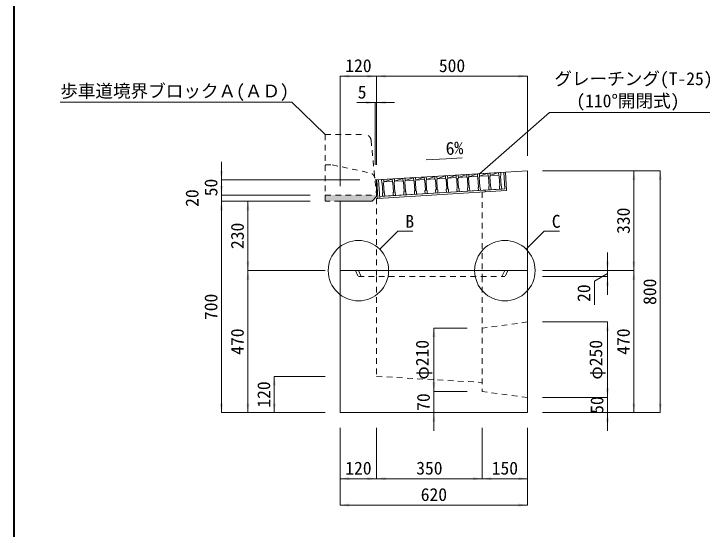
# Model space of a CAD drawing. Units: millimetres at full size, sheet at 1:25. Extents: x 0 to 5250, y 0 to 7425.
# Drawn here: x 500 to 2806, y 3645 to 5350 of the extents above; entities that cross this region are included whole.
import ezdxf
from ezdxf.enums import TextEntityAlignment as Align

# ---------------------------------------------------------------- set-up
doc = ezdxf.new("R2010")
doc.units = ezdxf.units.MM
doc.header["$LTSCALE"] = 25
doc.linetypes.add('USER1', pattern=[1.35, 0.75, -0.6])
for name, color, linetype, lineweight in [('グレーチング', 7, 'Continuous', 5), ('モルタル', 7, 'USER1', 13), ('受枠', 3, 'Continuous', 9), ('図枠', 7, 'Continuous', 5), ('境界ブロック', 4, 'USER1', 13), ('寸法線', 7, 'Continuous', 13), ('引出線', 4, 'Continuous', 13), ('本体', 2, 'Continuous', 13)]:
    doc.layers.add(name, color=color, linetype=linetype, lineweight=lineweight)
doc.layers.add('ハッチング_モルタル', color=30, linetype='Continuous')
doc.styles.add('ＭＳ ゴシック', font='')
doc.styles.get('ＭＳ ゴシック').set_extended_font_data('MS Gothic')

# ---------------------------------------------------------------- blocks, each defined once
blk = doc.blocks.new('filled_arrow')
at = {"color": 0, "linetype": 'Continuous', "lineweight": -2}
blk.add_solid([(7.5, 1.25), (0, 0), (7.5, -1.25)], dxfattribs=at)

msp = doc.modelspace()

# ---------------------------------------------------------------- hatches: boundary and pattern name
at = {"layer": 'ハッチング_モルタル'}
for points in [[(1701.04, 4750.14), (1701.04, 4800.14), (1696.04, 4800.14)], [(1701.04, 4745.14), (1701.04, 4750.14), (1531.04, 4750.14), (1531.04, 4730.14), (1581.04, 4730.14), (1686.04, 4730.14)]]:
    msp.add_hatch(color=256, dxfattribs=at).paths.add_polyline_path(points)

# ---------------------------------------------------------------- linework, layer by layer
at = {"layer": 'グレーチング'}
for p, q in [((1718.01, 4801.16), (2112.3, 4824.82)), ((2007.15, 4810.49), (2034.89, 4820.17)), ((2034.89, 4820.17), (2035.49, 4810.19)), ((2041.88, 4820.59), (2042.48, 4810.61)), ((2042.36, 4812.61), (2070.1, 4822.28)), ((2070.1, 4822.28), (2070.7, 4812.3)), ((2077.09, 4822.7), (2077.69, 4812.72)), ((2077.57, 4814.72), (2105.31, 4824.4)), ((2105.31, 4824.4), (2105.91, 4814.42)), ((2112.3, 4824.82), (2112.9, 4814.83)), ((1718.01, 4801.16), (1718.61, 4791.18)), ((1724.99, 4801.58), (1725.59, 4791.6)), ((1725.47, 4793.59), (1753.22, 4803.27)), ((1753.22, 4803.27), (1753.82, 4793.29)), ((1760.2, 4803.69), (1760.8, 4793.71)), ((1760.68, 4795.71), (1788.43, 4805.38)), ((1760.68, 4795.71), (1788.91, 4797.4)), ((1788.43, 4805.38), (1789.03, 4795.4)), ((1795.41, 4805.8), (1796.01, 4795.82)), ((1795.89, 4797.82), (1823.64, 4807.5)), ((1795.89, 4797.82), (1824.11, 4799.51)), ((1823.64, 4807.5), (1824.23, 4797.51)), ((1824.23, 4797.51), (1825.82, 4796.11)), ((1825.82, 4796.11), (1827.74, 4764.16)), ((1829.81, 4796.35), (1831.22, 4797.93)), ((1829.81, 4796.35), (1831.73, 4764.4)), ((1830.62, 4807.92), (1831.22, 4797.93)), ((1831.1, 4799.93), (1858.84, 4809.61)), ((1831.1, 4799.93), (1859.32, 4801.62)), ((1858.84, 4809.61), (1859.44, 4799.63)), ((1859.44, 4799.63), (1861.03, 4798.22)), ((1861.03, 4798.22), (1862.95, 4766.28)), ((1865.02, 4798.46), (1866.43, 4800.05)), ((1865.02, 4798.46), (1866.94, 4766.52)), ((1865.83, 4810.03), (1866.43, 4800.05)), ((1866.31, 4802.04), (1894.05, 4811.72)), ((1866.31, 4802.04), (1894.53, 4803.74)), ((1894.05, 4811.72), (1894.65, 4801.74)), ((1894.65, 4801.74), (1896.24, 4800.33)), ((1896.24, 4800.33), (1898.16, 4768.39)), ((1900.23, 4800.57), (1901.64, 4802.16)), ((1900.23, 4800.57), (1902.15, 4768.63)), ((1901.04, 4812.14), (1901.64, 4802.16)), ((1901.52, 4804.16), (1929.26, 4813.83)), ((1901.52, 4804.16), (1929.74, 4805.85)), ((1929.26, 4813.83), (1929.86, 4803.85)), ((1929.86, 4803.85), (1931.45, 4802.44)), ((1931.45, 4802.44), (1933.37, 4770.5)), ((1935.44, 4802.68), (1936.85, 4804.27)), ((1935.44, 4802.68), (1937.36, 4770.74)), ((1936.25, 4814.25), (1936.85, 4804.27)), ((1936.73, 4806.27), (1964.47, 4815.95)), ((1936.73, 4806.27), (1964.95, 4807.96)), ((1964.47, 4815.95), (1965.07, 4805.97)), ((1965.07, 4805.97), (1966.66, 4804.56)), ((1966.66, 4804.56), (1968.58, 4772.61)), ((1970.65, 4804.8), (1972.06, 4806.38)), ((1970.65, 4804.8), (1972.57, 4772.85)), ((1971.46, 4816.37), (1972.06, 4806.38)), ((1971.94, 4808.38), (1999.68, 4818.06)), ((1971.94, 4808.38), (2000.16, 4810.07)), ((1999.68, 4818.06), (2000.28, 4808.08)), ((2000.28, 4808.08), (2001.87, 4806.67)), ((2001.87, 4806.67), (2003.79, 4774.73)), ((2005.86, 4806.91), (2007.27, 4808.5)), ((2005.86, 4806.91), (2007.78, 4774.97)), ((2006.67, 4818.48), (2007.27, 4808.5)), ((2007.15, 4810.49), (2035.37, 4812.19)), ((2035.49, 4810.19), (2037.08, 4808.78)), ((2037.08, 4808.78), (2038.99, 4776.84)), ((2041.07, 4809.02), (2042.48, 4810.61)), ((2041.07, 4809.02), (2042.99, 4777.08)), ((2042.36, 4812.61), (2070.58, 4814.3)), ((2070.7, 4812.3), (2072.29, 4810.9)), ((2072.29, 4810.9), (2074.2, 4778.95)), ((2076.28, 4811.13), (2077.69, 4812.72)), ((2076.28, 4811.13), (2078.2, 4779.19)), ((2077.57, 4814.72), (2105.79, 4816.41)), ((2105.91, 4814.42), (2107.5, 4813.01)), ((2107.5, 4813.01), (2109.41, 4781.07)), ((2111.49, 4813.25), (2112.9, 4814.83)), ((2111.49, 4813.25), (2113.41, 4781.3)), ((1718.61, 4791.18), (1720.19, 4789.77)), ((1720.19, 4789.77), (1722.11, 4757.83)), ((1724.19, 4790.01), (1725.59, 4791.6)), ((1724.19, 4790.01), (1726.1, 4758.07)), ((1725.47, 4793.59), (1753.7, 4795.29)), ((1753.82, 4793.29), (1755.4, 4791.88)), ((1755.4, 4791.88), (1757.32, 4759.94)), ((1759.4, 4792.12), (1760.8, 4793.71)), ((1759.4, 4792.12), (1761.31, 4760.18)), ((1789.03, 4795.4), (1790.61, 4793.99)), ((1790.61, 4793.99), (1792.53, 4762.05)), ((1794.6, 4794.23), (1796.01, 4795.82)), ((1794.6, 4794.23), (1796.52, 4762.29)), ((2002.38, 4773.14), (2003.79, 4774.73)), ((2002.38, 4773.14), (2002.98, 4763.16)), ((2009.37, 4773.56), (2007.78, 4774.97)), ((2009.37, 4773.56), (2009.96, 4763.58)), ((2037.59, 4775.25), (2038.99, 4776.84)), ((2037.59, 4775.25), (2038.19, 4765.27)), ((2044.57, 4775.67), (2042.99, 4777.08)), ((2044.57, 4775.67), (2045.17, 4765.69)), ((2072.8, 4777.37), (2074.2, 4778.95)), ((2072.8, 4777.37), (2073.4, 4767.38)), ((2079.78, 4777.78), (2078.2, 4779.19)), ((2079.78, 4777.78), (2080.38, 4767.8)), ((2108.01, 4779.48), (2109.41, 4781.07)), ((2108.01, 4779.48), (2108.6, 4769.5)), ((2114.99, 4779.9), (2113.41, 4781.3)), ((2114.99, 4779.9), (2115.59, 4769.92)), ((1720.7, 4756.24), (1722.11, 4757.83)), ((1720.7, 4756.24), (1721.3, 4746.26)), ((1721.3, 4746.26), (2115.59, 4769.92)), ((1727.69, 4756.66), (1726.1, 4758.07)), ((1727.69, 4756.66), (1728.29, 4746.68)), ((1755.91, 4758.35), (1757.32, 4759.94)), ((1755.91, 4758.35), (1756.51, 4748.37)), ((1762.9, 4758.77), (1761.31, 4760.18)), ((1762.9, 4758.77), (1763.5, 4748.79)), ((1791.12, 4760.47), (1792.53, 4762.05)), ((1791.12, 4760.47), (1791.72, 4750.48)), ((1798.11, 4760.88), (1796.52, 4762.29)), ((1798.11, 4760.88), (1798.71, 4750.9)), ((1826.33, 4762.58), (1827.74, 4764.16)), ((1826.33, 4762.58), (1826.93, 4752.6)), ((1833.32, 4763), (1831.73, 4764.4)), ((1833.32, 4763), (1833.92, 4753.01)), ((1861.54, 4764.69), (1862.95, 4766.28)), ((1861.54, 4764.69), (1862.14, 4754.71)), ((1868.53, 4765.11), (1866.94, 4766.52)), ((1868.53, 4765.11), (1869.13, 4755.13)), ((1896.75, 4766.8), (1898.16, 4768.39)), ((1896.75, 4766.8), (1897.35, 4756.82)), ((1903.74, 4767.22), (1902.15, 4768.63)), ((1903.74, 4767.22), (1904.34, 4757.24)), ((1931.96, 4768.92), (1933.37, 4770.5)), ((1931.96, 4768.92), (1932.56, 4758.93)), ((1938.95, 4769.33), (1937.36, 4770.74)), ((1938.95, 4769.33), (1939.55, 4759.35)), ((1967.17, 4771.03), (1968.58, 4772.61)), ((1967.17, 4771.03), (1967.77, 4761.05)), ((1974.16, 4771.45), (1972.57, 4772.85)), ((1974.16, 4771.45), (1974.75, 4761.47))]:
    msp.add_line(p, q, dxfattribs=at)
at = {"layer": 'モルタル', "linetype": 'Continuous'}
msp.add_line((1701.04, 4800.14), (1696.04, 4800.14), dxfattribs=at)
at = {"layer": 'モルタル'}
for p in [(1531.04, 4750.14), (1581.04, 4730.14)]:
    msp.add_line(p, (1531.04, 4730.14), dxfattribs=at)
at = {"layer": '受枠'}
for p, q in [((1702.04, 4800.2), (2128.27, 4825.77)), ((2122.28, 4825.42), (2125.57, 4770.51)), ((2128.27, 4825.77), (2131.92, 4764.88)), ((1702.04, 4800.2), (1705.69, 4739.31)), ((1708.03, 4800.56), (1711.68, 4739.67)), ((1705.69, 4739.31), (2131.92, 4764.88)), ((1711.32, 4745.66), (2125.57, 4770.51)), ((2060.69, 4766.62), (2061.05, 4760.63))]:
    msp.add_line(p, q, dxfattribs=at)
at = {"layer": '図枠', "lineweight": 40}
msp.add_line((500, 7175), (500, 250), dxfattribs=at)
at = {"layer": '境界ブロック'}
for p, q in [((1531.04, 4950.14), (1531.04, 4750.14)), ((1531.04, 4950.14), (1662.94, 4950.14)), ((1682.84, 4932.13), (1701.04, 4750.14)), ((1531.04, 4850.14), (1554.04, 4850.14)), ((1554.04, 4850.14), (1679.78, 4823.2)), ((1531.04, 4750.14), (1701.04, 4750.14))]:
    msp.add_line(p, q, dxfattribs=at)
for centre, end in [((1662.94, 4930.14), 90), ((1675.59, 4803.64), 77.90524)]:
    msp.add_arc(centre, 20, 5.71059, end, dxfattribs=at)
at = {"layer": '寸法線'}
for p, q in [((1701.04, 5143.54), (1581.04, 5143.54)), ((1581.04, 4780.14), (1581.04, 5143.54)), ((2201.04, 5143.54), (1701.04, 5143.54)), ((1701.04, 4850.14), (1701.04, 5143.54)), ((1701.04, 4850.14), (1701.04, 5143.54)), ((2201.04, 4880.14), (2201.04, 5143.54)), ((1761.04, 5056.04), (1636.04, 5056.04)), ((1696.04, 4850.14), (1696.04, 5056.04)), ((1701.04, 4850.14), (1701.04, 5056.04)), ((1187.5, 4750.14), (1187.5, 4860.14)), ((2251.04, 4830.14), (2553.44, 4830.14)), ((2251.04, 4830.14), (2640.94, 4830.14)), ((2553.44, 4500.14), (2553.44, 4830.14)), ((2640.94, 4030.14), (2640.94, 4830.14)), ((1187.5, 4670.14), (1187.5, 4810.14)), ((1646.04, 4800.14), (1187.5, 4800.14)), ((1481.04, 4750.14), (1187.5, 4750.14)), ((1481.04, 4750.14), (1187.5, 4750.14)), ((1187.5, 4030.14), (1187.5, 4730.14)), ((1481.04, 4730.14), (1187.5, 4730.14)), ((1481.04, 4730.14), (1187.5, 4730.14)), ((1275, 4500.14), (1275, 4730.14)), ((1481.04, 4730.14), (1275, 4730.14)), ((2465.94, 4560.14), (2465.94, 4420.14)), ((1275, 4030.14), (1275, 4500.14)), ((1531.04, 4500.14), (1275, 4500.14)), ((1531.04, 4500.14), (1275, 4500.14)), ((2251.04, 4500.14), (2553.44, 4500.14)), ((2251.04, 4500.14), (2553.44, 4500.14)), ((2251.04, 4500.14), (2465.94, 4500.14)), ((2553.44, 4030.14), (2553.44, 4500.14)), ((2251.04, 4480.14), (2465.94, 4480.14)), ((2465.94, 4490.14), (2422.63, 4464.85)), ((2422.63, 4464.85), (2422.63, 4386.4)), ((2251.04, 4330.14), (2465.94, 4330.14)), ((2465.94, 4080.14), (2465.94, 4330.14)), ((1891.04, 4100.14), (1891.04, 4310.14)), ((2001.04, 4310.14), (1891.04, 4310.14)), ((1891.04, 3970.14), (1891.04, 4160.14)), ((1362.5, 4030.14), (1362.5, 4150.14)), ((1531.04, 4150.14), (1362.5, 4150.14)), ((2465.94, 3970.14), (2465.94, 4140.14)), ((2001.04, 4100.14), (1891.04, 4100.14)), ((2001.04, 4100.14), (1891.04, 4100.14)), ((2251.04, 4080.14), (2465.94, 4080.14)), ((2251.04, 4080.14), (2465.94, 4080.14)), ((1531.04, 4030.14), (1187.5, 4030.14)), ((1531.04, 4030.14), (1275, 4030.14)), ((1531.04, 4030.14), (1362.5, 4030.14)), ((2251.04, 4030.14), (2553.44, 4030.14)), ((2251.04, 4030.14), (2640.94, 4030.14)), ((2251.04, 4030.14), (2465.94, 4030.14)), ((1581.04, 3980.14), (1581.04, 3811.6)), ((1581.04, 3980.14), (1581.04, 3724.1)), ((1701.04, 3980.14), (1701.04, 3811.6)), ((1701.04, 3980.14), (1701.04, 3811.6)), ((2051.04, 3980.14), (2051.04, 3811.6)), ((2051.04, 3980.14), (2051.04, 3811.6)), ((2201.04, 3980.14), (2201.04, 3811.6)), ((2201.04, 3980.14), (2201.04, 3724.1)), ((1581.04, 3811.6), (1701.04, 3811.6)), ((1701.04, 3811.6), (2051.04, 3811.6)), ((2051.04, 3811.6), (2201.04, 3811.6)), ((1581.04, 3724.1), (2201.04, 3724.1))]:
    msp.add_line(p, q, dxfattribs=at)
at = {"layer": '引出線'}
for points in [[(1531.04, 4950.14), (1420.93, 5057.37), (653.32, 5057.37)], [(2041.88, 4820.59), (2274.1, 5023.53), (2805.3, 5023.53)], [(1864.94, 4866.39), (1931.83, 4870.41), (1985.18, 4873.61)], [(1711.75, 4570.85), (1771.5, 4630.6), (1820.94, 4630.6)], [(2196.75, 4570.85), (2256.5, 4630.6), (2306.63, 4630.6)]]:
    msp.add_lwpolyline(points, dxfattribs=at)
for centre in [(1641.04, 4500.14), (2126.04, 4500.14)]:
    msp.add_circle(centre, 100, dxfattribs=at)
at = {"layer": '本体'}
for p, q in [((2128.27, 4825.77), (2201.04, 4830.14)), ((2201.04, 4830.14), (2201.04, 4500.14)), ((1701.04, 4800.14), (1702.04, 4800.2)), ((1701.04, 4800.14), (1701.04, 4745.14)), ((1581.04, 4730.14), (1581.04, 4500.14)), ((1581.04, 4730.14), (1686.04, 4730.14)), ((1701.04, 4745.14), (1686.04, 4730.14)), ((1581.04, 4500.14), (1581.04, 4030.14)), ((1581.04, 4500.14), (2201.04, 4500.14)), ((2201.04, 4500.14), (2201.04, 4030.14)), ((1581.04, 4030.14), (2201.04, 4030.14))]:
    msp.add_line(p, q, dxfattribs=at)
at = {"layer": '本体', "linetype": 'USER1'}
for p, q in [((2051.04, 4760.03), (2051.04, 4480.14)), ((1701.04, 4739.03), (1705.69, 4739.31)), ((1701.04, 4739.03), (1701.04, 4480.14)), ((1631.04, 4500.14), (1641.04, 4480.14)), ((1641.04, 4500.14), (1651.04, 4480.14)), ((2126.04, 4500.14), (2116.04, 4480.14)), ((2136.04, 4500.14), (2126.04, 4480.14)), ((1641.04, 4480.14), (2126.04, 4480.14)), ((1701.04, 4480.14), (1701.04, 4150.14)), ((2051.04, 4480.14), (2051.04, 4100.14)), ((2201.04, 4330.14), (2051.04, 4310.14)), ((1701.04, 4150.14), (2051.04, 4130.14)), ((2201.04, 4080.14), (2051.04, 4100.14))]:
    msp.add_line(p, q, dxfattribs=at)

# ---------------------------------------------------------------- block references
at = {"layer": '寸法線', "xscale": 4, "yscale": 4}
for p in [(1581.04, 5143.54), (1701.04, 5143.54), (1701.04, 5056.04), (1581.04, 3811.6), (1701.04, 3811.6), (2051.04, 3811.6), (1581.04, 3724.1)]:
    msp.add_blockref('filled_arrow', p, dxfattribs=at)
for p, rotation in [((1701.04, 5143.54), 180), ((2201.04, 5143.54), 180), ((1696.04, 5056.04), 180), ((1187.5, 4800.14), 90), ((2553.44, 4830.14), 270), ((2640.94, 4830.14), 270), ((1187.5, 4750.14), 90), ((1187.5, 4750.14), 90), ((1187.5, 4730.14), 270), ((1187.5, 4730.14), 270), ((1275, 4730.14), 270), ((1275, 4500.14), 90), ((2465.94, 4500.14), 90), ((2553.44, 4500.14), 90), ((1275, 4500.14), 270), ((2553.44, 4500.14), 270), ((2465.94, 4480.14), 270), ((2465.94, 4330.14), 270), ((1891.04, 4310.14), 270), ((1362.5, 4150.14), 270), ((1891.04, 4100.14), 90), ((1891.04, 4100.14), 90), ((2465.94, 4080.14), 90), ((2465.94, 4080.14), 90), ((1187.5, 4030.14), 90), ((1275, 4030.14), 90), ((1362.5, 4030.14), 90), ((2553.44, 4030.14), 90), ((2640.94, 4030.14), 90), ((1891.04, 4030.14), 270), ((2465.94, 4030.14), 270), ((1701.04, 3811.6), 180), ((2051.04, 3811.6), 180), ((2201.04, 3811.6), 180), ((2201.04, 3724.1), 180)]:
    msp.add_blockref('filled_arrow', p, dxfattribs=dict(at, rotation=rotation))
at = {"layer": '引出線', "xscale": 0.16, "yscale": 0.16}
for p, rotation in [((1531.04, 4950.14), 135.8), ((1864.94, 4866.39), 3.4), ((2041.88, 4820.59), 41.1), ((1711.75, 4570.85), 45), ((2196.75, 4570.85), 45)]:
    msp.add_blockref('filled_arrow', p, dxfattribs=dict(at, rotation=rotation))

# ---------------------------------------------------------------- texts
at = {"layer": '寸法線', "style": 'ＭＳ ゴシック'}
for s, p in [('120', (1641.04, 5178.54)), ('500', (1951.04, 5178.54)), ('5', (1653.22, 5091.04)), ('120', (1641.04, 3846.6)), ('350', (1876.04, 3846.6)), ('150', (2126.04, 3846.6)), ('620', (1891.04, 3759.1))]:
    msp.add_text(s, height=42.72, dxfattribs=at).set_placement(p, align=Align.MIDDLE_CENTER)
for s, p in [('50', (1152.5, 4775.14)), ('20', (1090, 4740.14)), ('330', (2518.44, 4665.14)), ('230', (1240, 4615.14)), ('20', (2387.63, 4425.62)), ('800', (2605.94, 4430.14)), ('700', (1152.5, 4380.14)), ('470', (1240, 4265.14)), ('470', (2518.44, 4265.14)), ('φ210', (1852.38, 4205.14)), ('φ250', (2427.29, 4205.14)), ('120', (1327.5, 4090.14)), ('70', (1856.04, 4065.14)), ('50', (2430.94, 4055.14))]:
    msp.add_text(s, height=42.72, rotation=90, dxfattribs=at).set_placement(p, align=Align.MIDDLE_CENTER)
at = {"layer": '引出線', "style": 'ＭＳ ゴシック'}
for s, p in [('グレーチング(T-25)', (2289.96, 5101.1)), ('(110°開閉式)', (2362.81, 5027.98))]:
    msp.add_text(s, height=42.72, dxfattribs=at).set_placement(p, align=Align.BOTTOM_LEFT)
for s, p in [('歩車道境界ブロックＡ(ＡＤ)', (653.32, 5115.94)), ('B', (1796.5, 4684.6)), ('C', (2281.5, 4684.6))]:
    msp.add_text(s, height=42.72, dxfattribs=at).set_placement(p, align=Align.TOP_LEFT)
msp.add_text('6%', height=42.72, rotation=3.434, dxfattribs=at).set_placement((1928.54, 4925.22), align=Align.TOP_LEFT)

doc.saveas('drawing.dxf')
